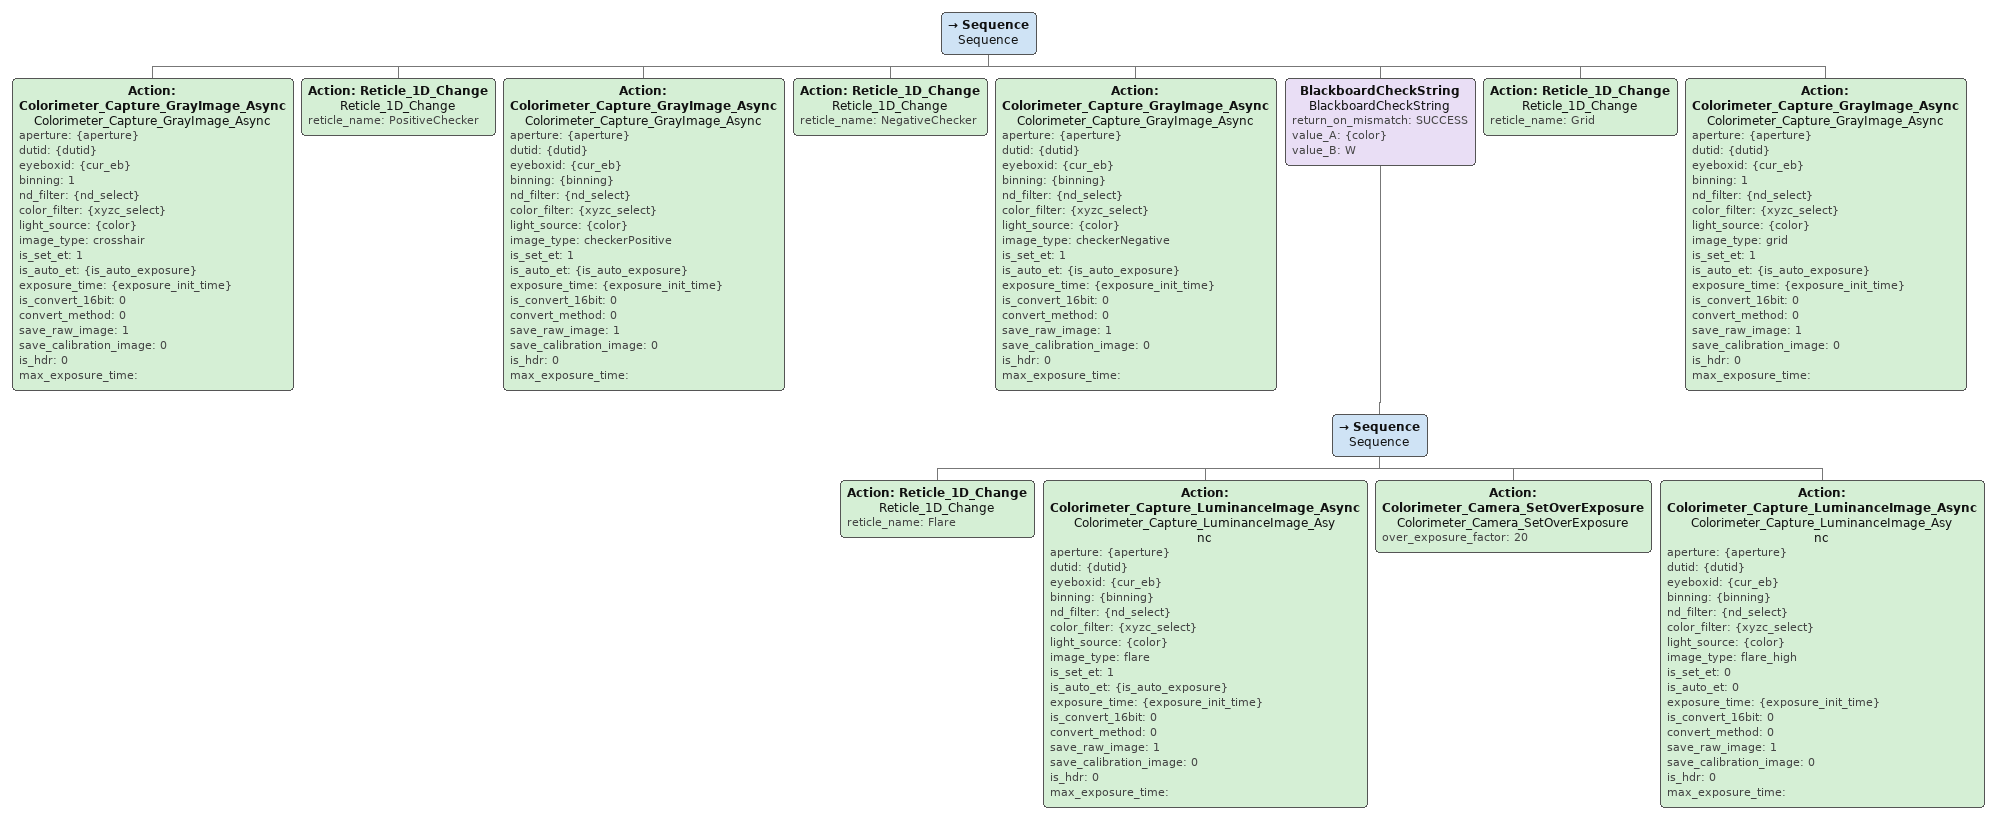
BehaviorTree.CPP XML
<Sequence name="Sequence">
 <Action name="Colorimeter_Capture_GrayImage_Async" ID="Colorimeter_Capture_GrayImage_Async" aperture="{aperture}" dutid="{dutid}" eyeboxid="{cur_eb}" binning="1" nd_filter="{nd_select}" color_filter="{xyzc_select}" light_source="{color}" image_type="crosshair" is_set_et="1" is_auto_et="{is_auto_exposure}" exposure_time="{exposure_init_time}" is_convert_16bit="0" convert_method="0" save_raw_image="1" save_calibration_image="0" is_hdr="0" max_exposure_time=""/>
 <!-- PositiveChecker Pattern (R&G&B&W) -->
 <Action name="Reticle_1D_Change" ID="Reticle_1D_Change" reticle_name="PositiveChecker"/>
 <Action name="Colorimeter_Capture_GrayImage_Async" ID="Colorimeter_Capture_GrayImage_Async" aperture="{aperture}" dutid="{dutid}" eyeboxid="{cur_eb}" binning="{binning}" nd_filter="{nd_select}" color_filter="{xyzc_select}" light_source="{color}" image_type="checkerPositive" is_set_et="1" is_auto_et="{is_auto_exposure}" exposure_time="{exposure_init_time}" is_convert_16bit="0" convert_method="0" save_raw_image="1" save_calibration_image="0" is_hdr="0" max_exposure_time=""/>
 <!-- NegativeChecker Pattern (R&G&B&W) -->
 <Action name="Reticle_1D_Change" ID="Reticle_1D_Change" reticle_name="NegativeChecker"/>
 <Action name="Colorimeter_Capture_GrayImage_Async" ID="Colorimeter_Capture_GrayImage_Async" aperture="{aperture}" dutid="{dutid}" eyeboxid="{cur_eb}" binning="{binning}" nd_filter="{nd_select}" color_filter="{xyzc_select}" light_source="{color}" image_type="checkerNegative" is_set_et="1" is_auto_et="{is_auto_exposure}" exposure_time="{exposure_init_time}" is_convert_16bit="0" convert_method="0" save_raw_image="1" save_calibration_image="0" is_hdr="0" max_exposure_time=""/>
 <!--Flare Pattern (W) -->
 <BlackboardCheckString name="BlackboardCheckString" return_on_mismatch="SUCCESS" value_A="{color}" value_B="W">
  <Sequence name="Sequence">
   <Action name="Reticle_1D_Change" ID="Reticle_1D_Change" reticle_name="Flare"/>
   <Action name="Colorimeter_Capture_LuminanceImage_Async" ID="Colorimeter_Capture_LuminanceImage_Async" aperture="{aperture}" dutid="{dutid}" eyeboxid="{cur_eb}" binning="{binning}" nd_filter="{nd_select}" color_filter="{xyzc_select}" light_source="{color}" image_type="flare" is_set_et="1" is_auto_et="{is_auto_exposure}" exposure_time="{exposure_init_time}" is_convert_16bit="0" convert_method="0" save_raw_image="1" save_calibration_image="0" is_hdr="0" max_exposure_time=""/>
   <Action name="Colorimeter_Camera_SetOverExposure" ID="Colorimeter_Camera_SetOverExposure" over_exposure_factor="20"/>
   <Action name="Colorimeter_Capture_LuminanceImage_Async" ID="Colorimeter_Capture_LuminanceImage_Async" aperture="{aperture}" dutid="{dutid}" eyeboxid="{cur_eb}" binning="{binning}" nd_filter="{nd_select}" color_filter="{xyzc_select}" light_source="{color}" image_type="flare_high" is_set_et="0" is_auto_et="0" exposure_time="{exposure_init_time}" is_convert_16bit="0" convert_method="0" save_raw_image="1" save_calibration_image="0" is_hdr="0" max_exposure_time=""/>
  </Sequence>
 </BlackboardCheckString>
 <!-- Grid Pattern (R&G&B&W) -->
 <Action name="Reticle_1D_Change" ID="Reticle_1D_Change" reticle_name="Grid"/>
 <Action name="Colorimeter_Capture_GrayImage_Async" ID="Colorimeter_Capture_GrayImage_Async" aperture="{aperture}" dutid="{dutid}" eyeboxid="{cur_eb}" binning="1" nd_filter="{nd_select}" color_filter="{xyzc_select}" light_source="{color}" image_type="grid" is_set_et="1" is_auto_et="{is_auto_exposure}" exposure_time="{exposure_init_time}" is_convert_16bit="0" convert_method="0" save_raw_image="1" save_calibration_image="0" is_hdr="0" max_exposure_time=""/>
</Sequence>
